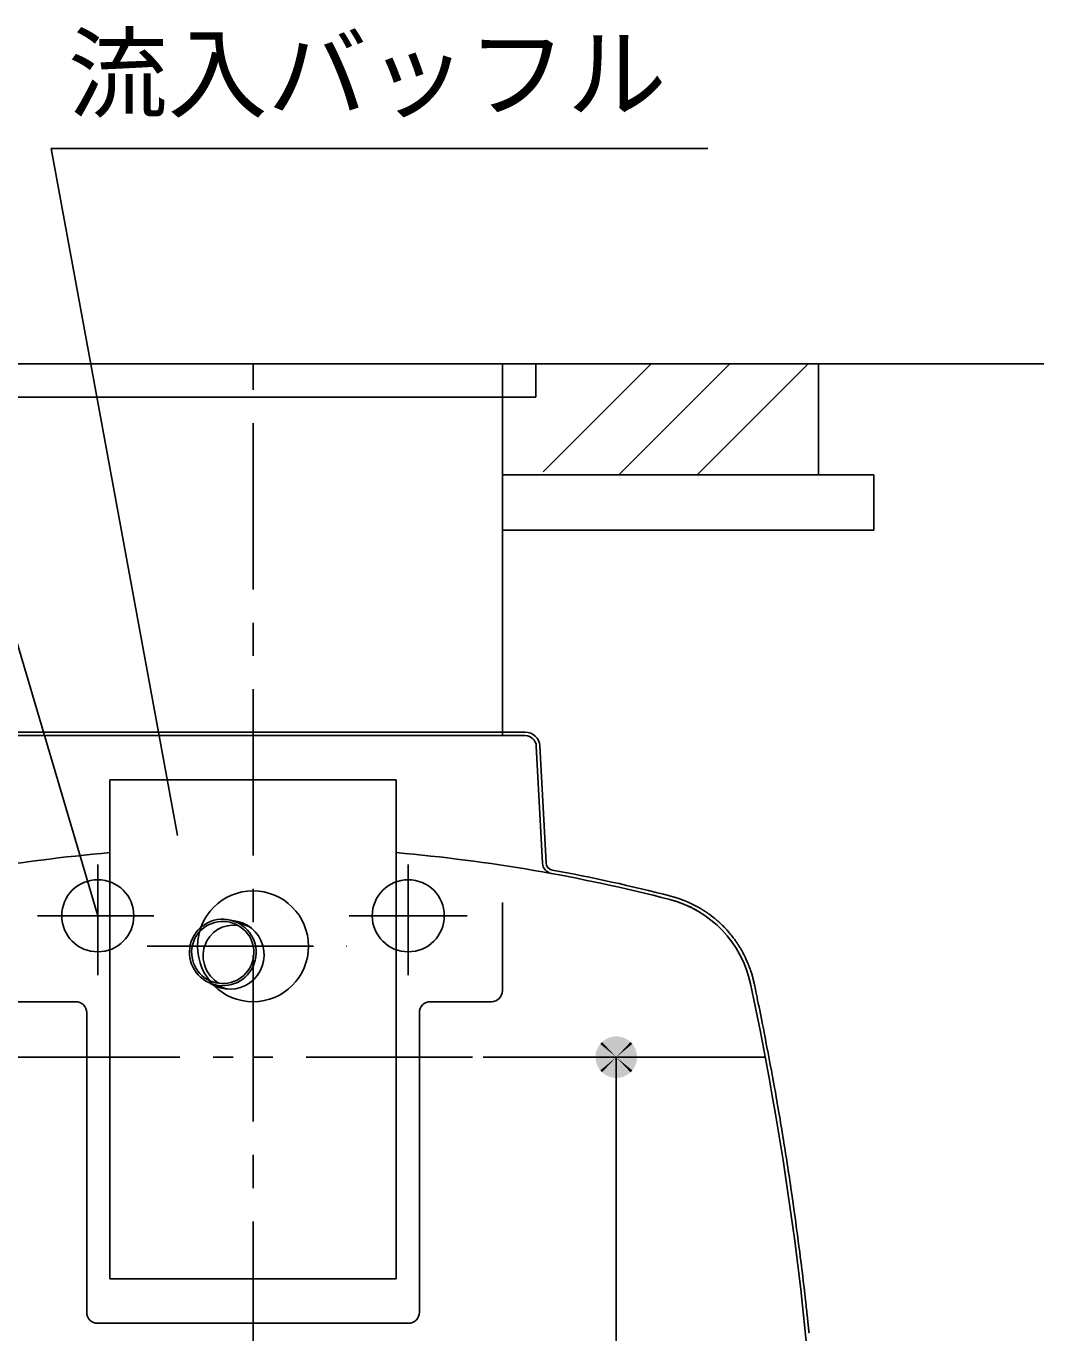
# Model space of a CAD drawing. Units: millimetres, scale not verified. Extents: x -8910 to 8910, y -6308 to 6308.
# Drawn here: x 1044 to 1962, y -2243 to -1065 of the extents above; entities that cross this region are included whole.
import ezdxf
from ezdxf.enums import TextEntityAlignment as Align

# ---------------------------------------------------------------- set-up
doc = ezdxf.new("R2010")
doc.units = ezdxf.units.MM
doc.header["$LTSCALE"] = 30
doc.linetypes.add('CHAIN1', pattern=[8, 5, -1, 1, -1])
doc.linetypes.add('DOUBLE_CHAIN1', pattern=[8.8, 5, -1, 0.6, -0.6, 0.6, -1])
for name, color, linetype, lineweight in [('0-1_空気管', 3, 'Continuous', 25), ('0-2_機器', 2, 'Continuous', 25), ('1-2_00クル-フ-6寸法', 132, 'Continuous', 25)]:
    doc.layers.add(name, color=color, linetype=linetype, lineweight=lineweight)
doc.styles.add('ＭＳ ゴシック', font='')
doc.styles.get('ＭＳ ゴシック').set_extended_font_data('MS Gothic')

msp = doc.modelspace()

# ---------------------------------------------------------------- linework, layer by layer
at = {"layer": '0-1_空気管'}
for p, q in [((1108.82, -1867.31), (903.55, -1174.06)), ((1658.97, -1175.31), (1066.9, -1175.31)), ((1180.75, -1794.83), (1066.9, -1175.31)), ((1473.68, -1369.61), (1473.68, -1704.81)), ((1503.82, -1369.61), (1503.82, -1399.61)), ((993.82, -1399.61), (1503.82, -1399.61)), ((1494.33, -1701.61), (1003.31, -1701.61)), ((1494.33, -1704.81), (1003.31, -1704.81)), ((1504.32, -1714.29), (1509.85, -1819.85)), ((1507.51, -1714.12), (1513.05, -1819.69)), ((1119.82, -1744.81), (1377.82, -1744.81)), ((1119.82, -1744.81), (1119.82, -2194.81)), ((1377.82, -2194.81), (1377.82, -1744.81)), ((1473.82, -1855.33), (1473.82, -1934.81)), ((1231.35, -1872.02), (1241.03, -1875.37)), ((1211.73, -1928.71), (1222.74, -1932.53)), ((1088.82, -1944.81), (1033.82, -1944.81)), ((1098.82, -2224.81), (1098.82, -1954.81)), ((1398.82, -1954.81), (1398.82, -2224.81)), ((1463.82, -1944.81), (1408.82, -1944.81)), ((1119.82, -2194.81), (1377.82, -2194.81)), ((1108.82, -2234.81), (1388.82, -2234.81))]:
    msp.add_line(p, q, dxfattribs=at)
at = {"layer": '0-1_空気管', "linetype": 'CHAIN1'}
for p, q in [((1248.82, -3252.96), (1248.82, -1369.61)), ((1108.82, -1920.84), (1108.82, -1821.01)), ((1388.82, -1920.84), (1388.82, -1821.01)), ((1054.56, -1867.31), (1159.35, -1867.31)), ((1335.65, -1867.31), (1441.86, -1867.31)), ((1153.22, -1894.81), (1333.38, -1894.81))]:
    msp.add_line(p, q, dxfattribs=at)
at = {"layer": '0-1_空気管', "linetype": 'DOUBLE_CHAIN1'}
msp.add_line((1710.77, -1994.81), (786.87, -1994.81), dxfattribs=at)
at = {"layer": '0-1_空気管'}
for points in [[(1652.34, -1860.73), (1652.24, -1860.67), (1652.14, -1860.61), (1652.05, -1860.56), (1651.98, -1860.52), (1651.9, -1860.47), (1651.64, -1860.32), (1651.57, -1860.28), (1651.49, -1860.23), (1651.41, -1860.19), (1651.23, -1860.08), (1651.15, -1860.04), (1651.06, -1859.98), (1650.98, -1859.94), (1650.9, -1859.89), (1650.84, -1859.86), (1650.77, -1859.82), (1650.72, -1859.79), (1650.67, -1859.76), (1650.62, -1859.73), (1650.58, -1859.71), (1650.54, -1859.68), (1650.5, -1859.66), (1650.46, -1859.65), (1650.43, -1859.62), (1650.4, -1859.61), (1650.37, -1859.59), (1650.34, -1859.58), (1650.32, -1859.56), (1650.3, -1859.55), (1650.28, -1859.54), (1650.27, -1859.53), (1650.24, -1859.52), (1650.23, -1859.51), (1650.22, -1859.51), (1650.22, -1859.51), (1650.22, -1859.5), (1650.21, -1859.5), (1650.21, -1859.5)], [(1657, -1863.66), (1656.86, -1863.57), (1656.72, -1863.48), (1656.6, -1863.4), (1656.49, -1863.33), (1656.39, -1863.26), (1656.29, -1863.2), (1656.2, -1863.14), (1656.12, -1863.08), (1656.03, -1863.03), (1655.96, -1862.98), (1655.88, -1862.92), (1655.79, -1862.87), (1655.71, -1862.82), (1655.62, -1862.76), (1655.53, -1862.7), (1655.43, -1862.64), (1655.32, -1862.56), (1655.19, -1862.49), (1655.06, -1862.4), (1654.92, -1862.31), (1654.77, -1862.21), (1654.61, -1862.12), (1654.45, -1862.02), (1654.3, -1861.92), (1654.15, -1861.83), (1654, -1861.74), (1653.87, -1861.66), (1653.75, -1861.58), (1653.63, -1861.51), (1653.51, -1861.43), (1653.4, -1861.37), (1653.29, -1861.3), (1653.18, -1861.23), (1653.06, -1861.16), (1652.94, -1861.09), (1652.82, -1861.02), (1652.58, -1860.87), (1652.46, -1860.8), (1652.34, -1860.73)], [(1668.78, -1872.83), (1668.36, -1872.45), (1668.18, -1872.28), (1667.96, -1872.09), (1667.72, -1871.87), (1667.45, -1871.63), (1667.16, -1871.38), (1666.85, -1871.11), (1666.53, -1870.83), (1666.2, -1870.55), (1665.88, -1870.27), (1665.54, -1869.99), (1665.21, -1869.71), (1664.86, -1869.43), (1664.5, -1869.14), (1664.13, -1868.85), (1663.74, -1868.54), (1663.33, -1868.23), (1662.89, -1867.9), (1662.45, -1867.56), (1662, -1867.22), (1661.55, -1866.89), (1661.11, -1866.56), (1660.69, -1866.25), (1660.29, -1865.96), (1659.92, -1865.69), (1659.59, -1865.45), (1659.29, -1865.24), (1659.03, -1865.05), (1658.79, -1864.88), (1658.58, -1864.73), (1658.38, -1864.59), (1658.19, -1864.46), (1658, -1864.34), (1657.83, -1864.21), (1657.65, -1864.1), (1657.47, -1863.98), (1657.31, -1863.87), (1657.15, -1863.76), (1657, -1863.66)], [(1670.05, -1873.97), (1669.72, -1873.67), (1668.78, -1872.83)], [(1689.25, -1898.22), (1688.94, -1897.68), (1688.63, -1897.14), (1688.31, -1896.58), (1687.98, -1896.02), (1687.64, -1895.45), (1687.3, -1894.88), (1686.96, -1894.3), (1686.6, -1893.73), (1686.24, -1893.16), (1685.88, -1892.59), (1685.5, -1892.01), (1685.1, -1891.42), (1684.68, -1890.81), (1684.23, -1890.17), (1683.73, -1889.5), (1683.2, -1888.78), (1682.61, -1888), (1681.96, -1887.17), (1681.27, -1886.3), (1680.56, -1885.39), (1679.82, -1884.48), (1679.07, -1883.57), (1678.34, -1882.68), (1677.63, -1881.83), (1676.95, -1881.03), (1676.32, -1880.3), (1675.73, -1879.63), (1675.17, -1879.01), (1674.64, -1878.44), (1674.14, -1877.9), (1673.65, -1877.4), (1673.17, -1876.92), (1672.69, -1876.45), (1672.21, -1875.99), (1671.74, -1875.54), (1671.28, -1875.1), (1670.84, -1874.69), (1670.42, -1874.32), (1670.05, -1873.97)], [(1700.64, -1928.06), (1700.43, -1927.04), (1700.33, -1926.61), (1700.22, -1926.1), (1700.1, -1925.52), (1699.95, -1924.88), (1699.8, -1924.19), (1699.63, -1923.47), (1699.44, -1922.73), (1699.25, -1921.97), (1699.05, -1921.22), (1698.84, -1920.46), (1698.61, -1919.68), (1698.36, -1918.88), (1698.09, -1918.05), (1697.79, -1917.18), (1697.47, -1916.26), (1697.11, -1915.29), (1696.72, -1914.26), (1696.31, -1913.19), (1695.87, -1912.09), (1695.42, -1910.99), (1694.98, -1909.9), (1694.54, -1908.85), (1694.11, -1907.85), (1693.71, -1906.92), (1693.34, -1906.07), (1693, -1905.31), (1692.68, -1904.62), (1692.38, -1903.99), (1692.09, -1903.4), (1691.82, -1902.85), (1691.55, -1902.32), (1691, -1901.3), (1690.72, -1900.8), (1690.44, -1900.29), (1690.15, -1899.78), (1689.86, -1899.26), (1689.56, -1898.74), (1689.25, -1898.22)], [(1702.3, -1935.89), (1701.87, -1933.84), (1700.64, -1928.06)], [(1729.11, -2081.67), (1728.61, -2078.59), (1728.12, -2075.5), (1727.62, -2072.42), (1727.13, -2069.33), (1726.63, -2066.25), (1725.63, -2060.08), (1725.12, -2056.99), (1724.61, -2053.91), (1724.1, -2050.83), (1723.58, -2047.74), (1723.05, -2044.6), (1722.5, -2041.37), (1721.91, -2037.99), (1721.28, -2034.43), (1720.6, -2030.62), (1719.87, -2026.52), (1719.06, -2022.1), (1718.19, -2017.31), (1717.26, -2012.23), (1716.28, -2006.97), (1715.29, -2001.61), (1714.29, -1996.25), (1713.3, -1990.99), (1712.34, -1985.91), (1711.43, -1981.13), (1710.59, -1976.71), (1709.8, -1972.63), (1709.06, -1968.83), (1708.36, -1965.28), (1707.69, -1961.92), (1707.04, -1958.71), (1706.41, -1955.59), (1705.78, -1952.52), (1705.15, -1949.47), (1704.53, -1946.46), (1703.92, -1943.56), (1703.34, -1940.79), (1702.8, -1938.22), (1702.3, -1935.89)], [(1748.2, -2224.12), (1747.74, -2219.98), (1747.55, -2218.24), (1747.32, -2216.16), (1747.06, -2213.79), (1746.77, -2211.18), (1746.46, -2208.37), (1746.12, -2205.42), (1745.78, -2202.37), (1745.42, -2199.28), (1745.06, -2196.17), (1744.68, -2193.01), (1744.29, -2189.75), (1743.87, -2186.35), (1743.42, -2182.76), (1742.94, -2178.92), (1742.4, -2174.8), (1741.83, -2170.34), (1741.19, -2165.51), (1740.51, -2160.4), (1739.8, -2155.09), (1739.07, -2149.69), (1738.34, -2144.29), (1737.62, -2138.98), (1736.91, -2133.87), (1736.24, -2129.05), (1735.62, -2124.59), (1735.04, -2120.48), (1734.49, -2116.65), (1733.97, -2113.07), (1733.47, -2109.68), (1732.98, -2106.43), (1732.51, -2103.29), (1732.03, -2100.19), (1731.55, -2097.1), (1731.07, -2094.02), (1730.58, -2090.93), (1730.1, -2087.84), (1729.6, -2084.76), (1729.11, -2081.67)], [(1749.17, -2233.06), (1749.14, -2232.76), (1749.11, -2232.49), (1749.08, -2232.24), (1749.05, -2231.99), (1749.03, -2231.75), (1749, -2231.51), (1748.97, -2231.25), (1748.94, -2230.98), (1748.91, -2230.69), (1748.88, -2230.37), (1748.84, -2230.03), (1748.81, -2229.68), (1748.77, -2229.32), (1748.73, -2228.96), (1748.69, -2228.6), (1748.65, -2228.25), (1748.61, -2227.92), (1748.58, -2227.61), (1748.55, -2227.33), (1748.52, -2227.06), (1748.49, -2226.8), (1748.47, -2226.56), (1748.44, -2226.33), (1748.42, -2226.1), (1748.39, -2225.88), (1748.34, -2225.44), (1748.32, -2225.23), (1748.3, -2225.04), (1748.28, -2224.85), (1748.26, -2224.68), (1748.25, -2224.54), (1748.2, -2224.12)], [(1749.86, -2239.61), (1749.85, -2239.48), (1749.83, -2239.36), (1749.82, -2239.25), (1749.81, -2239.14), (1749.8, -2239.05), (1749.79, -2238.95), (1749.78, -2238.86), (1749.77, -2238.78), (1749.76, -2238.69), (1749.75, -2238.59), (1749.74, -2238.5), (1749.73, -2238.4), (1749.72, -2238.3), (1749.71, -2238.2), (1749.7, -2238.09), (1749.69, -2237.97), (1749.67, -2237.84), (1749.66, -2237.71), (1749.65, -2237.58), (1749.63, -2237.43), (1749.62, -2237.29), (1749.6, -2237.14), (1749.58, -2236.98), (1749.57, -2236.82), (1749.55, -2236.66), (1749.53, -2236.49), (1749.51, -2236.32), (1749.49, -2236.13), (1749.47, -2235.93), (1749.45, -2235.71), (1749.42, -2235.47), (1749.4, -2235.22), (1749.37, -2234.94), (1749.33, -2234.64), (1749.3, -2234.32), (1749.27, -2234), (1749.23, -2233.68), (1749.2, -2233.36), (1749.17, -2233.06)], [(1750.26, -2243.45), (1750.26, -2243.44), (1750.26, -2243.43), (1750.26, -2243.41), (1750.25, -2243.4), (1750.25, -2243.38), (1750.25, -2243.37), (1750.24, -2243.32), (1750.24, -2243.29), (1750.24, -2243.26), (1750.23, -2243.19), (1750.23, -2243.12), (1750.22, -2243.08), (1750.22, -2243.04), (1750.21, -2243), (1750.21, -2242.95), (1750.2, -2242.9), (1750.2, -2242.84), (1750.19, -2242.77), (1750.18, -2242.69), (1750.17, -2242.6), (1750.16, -2242.51), (1750.15, -2242.4), (1750.13, -2242.18), (1750.11, -2242.06), (1750.09, -2241.83), (1750.08, -2241.73), (1750.07, -2241.62), (1750.06, -2241.51), (1750.05, -2241.4), (1750.03, -2241.28), (1750.02, -2241.16), (1750.01, -2241.04), (1749.99, -2240.9), (1749.98, -2240.74), (1749.96, -2240.59), (1749.91, -2240.08), (1749.89, -2239.92), (1749.87, -2239.76), (1749.86, -2239.61)]]:
    msp.add_lwpolyline(points, dxfattribs=at)
for centre, radius in [((1108.82, -1867.31), 32.5), ((1388.82, -1867.31), 32.5), ((1248.82, -1894.81), 50)]:
    msp.add_circle(centre, radius, dxfattribs=at)
for centre, radius, start, end in [((1494.33, -1714.81), 13.2, 2.99998, 90), ((1494.33, -1714.81), 10, 2.99998, 90), ((1248.82, -3304.81), 1500, 94.9335, 104.51398), ((1248.82, -3304.81), 1500, 75.48569, 85.06644), ((1519.84, -1819.33), 10, 183, 259.661), ((1519.84, -1819.33), 6.8, 183, 259.661), ((1248.82, -3304.81), 1503.2, 75.48598, 79.66042), ((1599.69, -1949.49), 103.2, 60.68999, 75.48599), ((1599.69, -1949.49), 100, 60.68999, 75.48599), ((1599.69, -1949.49), 100, 11.98799, 75.48599), ((1227.83, -1902.54), 31, 236.12399, 85.689), ((1248.82, -1894.81), 50, 222.97299, 224.491), ((-1237.07, -2551.82), 3000, 2.99998, 11.98755), ((1463.82, -1934.81), 10, 270, 0), ((1088.82, -1954.81), 10, 0, 90), ((1408.82, -1954.81), 10, 90, 180), ((1108.82, -2224.81), 10, 180, 270), ((1388.82, -2224.81), 10, 270, 0)]:
    msp.add_arc(centre, radius, start, end, dxfattribs=at)
for major_axis in [(-28.43, 9.84), (-26.54, 9.19)]:
    msp.add_ellipse((1221.54, -1900.37), major_axis=major_axis, ratio=0.997, dxfattribs=at)
for major_axis, start_param, end_param in [((17.89, -22.22), 2.3257982, 5.0766772), ((-19.17, 23.8), 5.0663404, 5.2837872), ((-19.17, 23.8), 2.1421946, 2.260346)]:
    msp.add_ellipse((1231.88, -1903.95), major_axis=major_axis, ratio=0.9743, start_param=start_param, end_param=end_param, dxfattribs=at)
at = {"layer": '0-2_機器'}
for p, q in [((-104.51, -1369.61), (1962.05, -1369.61)), ((1510.62, -1467.02), (1608.03, -1369.61)), ((1578.74, -1469.61), (1678.74, -1369.61)), ((1649.45, -1469.61), (1749.45, -1369.61)), ((1758.82, -1469.61), (1758.82, -1369.61)), ((1473.68, -1469.61), (1808.82, -1469.61)), ((1808.82, -1519.61), (1808.82, -1469.61)), ((1473.68, -1519.61), (1808.82, -1519.61))]:
    msp.add_line(p, q, dxfattribs=at)
at = {"layer": '1-2_00クル-フ-6寸法', "color": 4}
for p, q in [((1456.41, -1994.81), (1576.41, -1994.81)), ((1576.41, -1994.81), (1576.41, -3244.81))]:
    msp.add_line(p, q, dxfattribs=at)
at = {"layer": '1-2_00クル-フ-6寸法'}
for points in [[(1576.41, -1994.81), (1563.57, -1981.14), (1565.39, -1979.64)], [(1576.41, -1994.81), (1565.39, -1979.64), (1567.37, -1978.37)], [(1576.41, -1994.81), (1567.37, -1978.37), (1569.51, -1977.37)], [(1576.41, -1994.81), (1569.51, -1977.37), (1571.74, -1976.64)], [(1576.41, -1994.81), (1571.74, -1976.64), (1574.06, -1976.2)], [(1576.41, -1994.81), (1574.06, -1976.2), (1576.41, -1976.06)], [(1576.41, -1994.81), (1576.41, -1976.06), (1578.76, -1976.2)], [(1576.41, -1994.81), (1578.76, -1976.2), (1581.07, -1976.64)], [(1576.41, -1994.81), (1581.07, -1976.64), (1583.31, -1977.37)], [(1576.41, -1994.81), (1583.31, -1977.37), (1585.44, -1978.37)], [(1576.41, -1994.81), (1585.44, -1978.37), (1587.43, -1979.64)], [(1576.41, -1994.81), (1587.43, -1979.64), (1589.24, -1981.14)], [(1576.41, -1994.81), (1557.69, -1993.63), (1557.99, -1991.29)], [(1576.41, -1994.81), (1557.99, -1991.29), (1558.58, -1989.01)], [(1576.41, -1994.81), (1558.58, -1989.01), (1559.44, -1986.82)], [(1576.41, -1994.81), (1559.44, -1986.82), (1560.58, -1984.76)], [(1576.41, -1994.81), (1560.58, -1984.76), (1561.96, -1982.85)], [(1576.41, -1994.81), (1561.96, -1982.85), (1563.57, -1981.14)], [(1576.41, -1994.81), (1589.24, -1981.14), (1590.85, -1982.85)], [(1576.41, -1994.81), (1590.85, -1982.85), (1592.24, -1984.76)], [(1576.41, -1994.81), (1592.24, -1984.76), (1593.37, -1986.82)], [(1576.41, -1994.81), (1593.37, -1986.82), (1594.24, -1989.01)], [(1576.41, -1994.81), (1594.24, -1989.01), (1594.83, -1991.29)], [(1576.41, -1994.81), (1594.83, -1991.29), (1595.12, -1993.63)], [(1576.41, -1994.81), (1557.69, -1995.98), (1557.69, -1993.63)], [(1576.41, -1994.81), (1557.99, -1998.32), (1557.69, -1995.98)], [(1576.41, -1994.81), (1558.58, -2000.6), (1557.99, -1998.32)], [(1576.41, -1994.81), (1559.44, -2002.79), (1558.58, -2000.6)], [(1576.41, -1994.81), (1560.58, -2004.85), (1559.44, -2002.79)], [(1576.41, -1994.81), (1561.96, -2006.76), (1560.58, -2004.85)], [(1576.41, -1994.81), (1563.57, -2008.47), (1561.96, -2006.76)], [(1576.41, -1994.81), (1565.39, -2009.97), (1563.57, -2008.47)], [(1576.41, -1994.81), (1567.37, -2011.24), (1565.39, -2009.97)], [(1576.41, -1994.81), (1569.51, -2012.24), (1567.37, -2011.24)], [(1576.41, -1994.81), (1571.74, -2012.97), (1569.51, -2012.24)], [(1576.41, -1994.81), (1574.06, -2013.41), (1571.74, -2012.97)], [(1576.41, -1994.81), (1576.41, -2013.56), (1574.06, -2013.41)], [(1576.41, -1994.81), (1595.12, -1993.63), (1595.12, -1995.98)], [(1576.41, -1994.81), (1578.76, -2013.41), (1576.41, -2013.56)], [(1576.41, -1994.81), (1581.07, -2012.97), (1578.76, -2013.41)], [(1576.41, -1994.81), (1583.31, -2012.24), (1581.07, -2012.97)], [(1576.41, -1994.81), (1585.44, -2011.24), (1583.31, -2012.24)], [(1576.41, -1994.81), (1587.43, -2009.97), (1585.44, -2011.24)], [(1576.41, -1994.81), (1589.24, -2008.47), (1587.43, -2009.97)], [(1576.41, -1994.81), (1590.85, -2006.76), (1589.24, -2008.47)], [(1576.41, -1994.81), (1592.24, -2004.85), (1590.85, -2006.76)], [(1576.41, -1994.81), (1593.37, -2002.79), (1592.24, -2004.85)], [(1576.41, -1994.81), (1594.24, -2000.6), (1593.37, -2002.79)], [(1576.41, -1994.81), (1594.83, -1998.32), (1594.24, -2000.6)], [(1576.41, -1994.81), (1595.12, -1995.98), (1594.83, -1998.32)]]:
    msp.add_solid(points, dxfattribs=at)

# ---------------------------------------------------------------- texts
at = {"layer": '0-1_空気管', "color": 4, "style": 'ＭＳ ゴシック'}
msp.add_text('流入バッフル', height=65.98, dxfattribs=at).set_placement((1081.9, -1160.31), align=Align.BOTTOM_LEFT)

doc.saveas('drawing.dxf')
